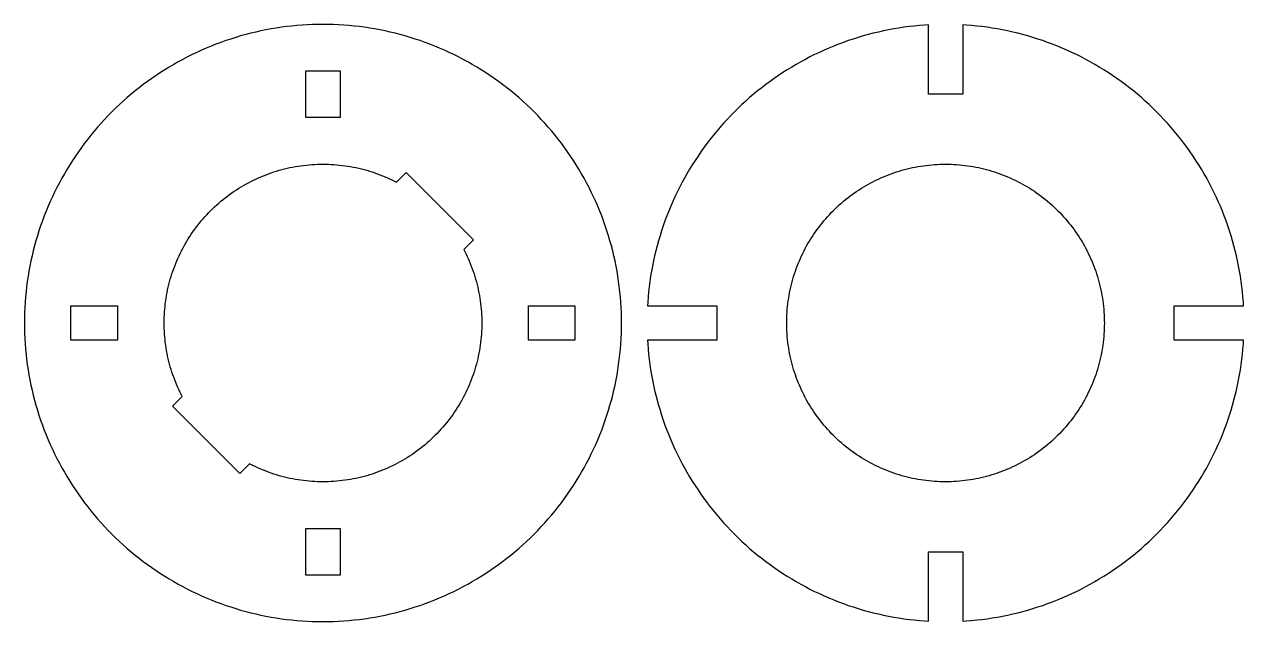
# Model space of a CAD drawing. Header units: metres. Extents: x 20 to 1960, y 15 to 485.
# Drawn here: x 20 to 980, y 15 to 485 of the extents above; entities that cross this region are included whole.
import ezdxf

# ---------------------------------------------------------------- set-up
doc = ezdxf.new("R2010")
doc.units = ezdxf.units.M

msp = doc.modelspace()

# ---------------------------------------------------------------- linework, layer by layer
for p, q in [((206.141, 479.865), (202.137, 478.977)), ((210.16, 480.682), (206.141, 479.865)), ((214.193, 481.43), (210.16, 480.682)), ((218.238, 482.107), (214.193, 481.43)), ((222.294, 482.713), (218.238, 482.107)), ((226.361, 483.248), (222.294, 482.713)), ((230.436, 483.713), (226.361, 483.248)), ((234.518, 484.106), (230.436, 483.713)), ((238.607, 484.428), (234.518, 484.106)), ((242.701, 484.678), (238.607, 484.428)), ((246.799, 484.857), (242.701, 484.678)), ((250.899, 484.964), (246.799, 484.857)), ((255, 485), (250.899, 484.964)), ((259.101, 484.964), (255, 485)), ((263.201, 484.857), (259.101, 484.964)), ((267.299, 484.678), (263.201, 484.857)), ((271.393, 484.428), (267.299, 484.678)), ((275.482, 484.106), (271.393, 484.428)), ((279.564, 483.713), (275.482, 484.106)), ((283.639, 483.248), (279.564, 483.713)), ((287.706, 482.713), (283.639, 483.248)), ((291.762, 482.107), (287.706, 482.713)), ((295.807, 481.43), (291.762, 482.107)), ((299.84, 480.682), (295.807, 481.43)), ((303.859, 479.865), (299.84, 480.682)), ((307.863, 478.977), (303.859, 479.865)), ((696.141, 479.865), (692.136, 478.977)), ((700.16, 480.682), (696.141, 479.865)), ((704.193, 481.43), (700.16, 480.682)), ((708.238, 482.107), (704.193, 481.43)), ((712.294, 482.713), (708.238, 482.107)), ((716.361, 483.248), (712.294, 482.713)), ((720.436, 483.713), (716.361, 483.248)), ((724.518, 484.106), (720.436, 483.713)), ((728.607, 484.428), (724.518, 484.106)), ((731.5, 484.604), (728.607, 484.428)), ((731.5, 430), (731.5, 484.604)), ((761.393, 484.428), (758.5, 484.604)), ((758.5, 484.604), (758.5, 430)), ((765.482, 484.106), (761.393, 484.428)), ((769.564, 483.713), (765.482, 484.106)), ((773.639, 483.248), (769.564, 483.713)), ((777.706, 482.713), (773.639, 483.248)), ((781.762, 482.107), (777.706, 482.713)), ((785.807, 481.43), (781.762, 482.107)), ((789.84, 480.682), (785.807, 481.43)), ((793.859, 479.865), (789.84, 480.682)), ((797.864, 478.977), (793.859, 479.865)), ((174.625, 470.828), (170.784, 469.391)), ((178.491, 472.197), (174.625, 470.828)), ((182.381, 473.498), (178.491, 472.197)), ((186.293, 474.732), (182.381, 473.498)), ((190.225, 475.896), (186.293, 474.732)), ((194.178, 476.993), (190.225, 475.896)), ((198.148, 478.019), (194.178, 476.993)), ((202.137, 478.977), (198.148, 478.019)), ((311.852, 478.019), (307.863, 478.977)), ((315.822, 476.993), (311.852, 478.019)), ((319.775, 475.896), (315.822, 476.993)), ((323.707, 474.732), (319.775, 475.896)), ((327.619, 473.498), (323.707, 474.732)), ((331.509, 472.197), (327.619, 473.498)), ((335.375, 470.828), (331.509, 472.197)), ((339.216, 469.391), (335.375, 470.828)), ((664.625, 470.828), (660.784, 469.391)), ((668.491, 472.197), (664.625, 470.828)), ((672.381, 473.498), (668.491, 472.197)), ((676.293, 474.732), (672.381, 473.498)), ((680.225, 475.896), (676.293, 474.732)), ((684.178, 476.993), (680.225, 475.896)), ((688.148, 478.019), (684.178, 476.993)), ((692.136, 478.977), (688.148, 478.019)), ((801.852, 478.019), (797.864, 478.977)), ((805.822, 476.993), (801.852, 478.019)), ((809.775, 475.896), (805.822, 476.993)), ((813.707, 474.732), (809.775, 475.896)), ((817.619, 473.498), (813.707, 474.732)), ((821.509, 472.197), (817.619, 473.498)), ((825.375, 470.828), (821.509, 472.197)), ((829.216, 469.391), (825.375, 470.828)), ((151.983, 461.217), (148.312, 459.387)), ((155.685, 462.982), (151.983, 461.217)), ((159.417, 464.683), (155.685, 462.982)), ((163.178, 466.319), (159.417, 464.683)), ((166.967, 467.888), (163.178, 466.319)), ((170.784, 469.391), (166.967, 467.888)), ((343.033, 467.888), (339.216, 469.391)), ((346.822, 466.319), (343.033, 467.888)), ((350.583, 464.683), (346.822, 466.319)), ((354.315, 462.982), (350.583, 464.683)), ((358.017, 461.217), (354.315, 462.982)), ((361.688, 459.387), (358.017, 461.217)), ((641.983, 461.217), (638.312, 459.387)), ((645.685, 462.982), (641.983, 461.217)), ((649.417, 464.683), (645.685, 462.982)), ((653.178, 466.319), (649.417, 464.683)), ((656.967, 467.888), (653.178, 466.319)), ((660.784, 469.391), (656.967, 467.888)), ((833.033, 467.888), (829.216, 469.391)), ((836.822, 466.319), (833.033, 467.888)), ((840.583, 464.683), (836.822, 466.319)), ((844.315, 462.982), (840.583, 464.683)), ((848.017, 461.217), (844.315, 462.982)), ((851.688, 459.387), (848.017, 461.217)), ((133.966, 451.434), (130.469, 449.291)), ((137.5, 453.516), (133.966, 451.434)), ((141.07, 455.536), (137.5, 453.516)), ((144.674, 457.493), (141.07, 455.536)), ((148.312, 459.387), (144.674, 457.493)), ((365.326, 457.493), (361.688, 459.387)), ((368.93, 455.536), (365.326, 457.493)), ((372.5, 453.516), (368.93, 455.536)), ((376.034, 451.434), (372.5, 453.516)), ((379.531, 449.291), (376.034, 451.434)), ((623.966, 451.434), (620.469, 449.291)), ((627.5, 453.516), (623.966, 451.434)), ((631.07, 455.536), (627.5, 453.516)), ((634.674, 457.493), (631.07, 455.536)), ((638.312, 459.387), (634.674, 457.493)), ((855.326, 457.493), (851.688, 459.387)), ((858.93, 455.536), (855.326, 457.493)), ((862.5, 453.516), (858.93, 455.536)), ((866.034, 451.434), (862.5, 453.516)), ((869.531, 449.291), (866.034, 451.434)), ((120.21, 442.501), (116.87, 440.119)), ((123.59, 444.824), (120.21, 442.501)), ((127.01, 447.088), (123.59, 444.824)), ((130.469, 449.291), (127.01, 447.088)), ((241.5, 411.667), (241.5, 448.333)), ((241.5, 448.333), (268.5, 448.333)), ((268.5, 448.333), (268.5, 411.667)), ((382.99, 447.088), (379.531, 449.291)), ((386.41, 444.824), (382.99, 447.088)), ((389.79, 442.501), (386.41, 444.824)), ((393.13, 440.119), (389.79, 442.501)), ((610.21, 442.501), (606.87, 440.119)), ((613.59, 444.824), (610.21, 442.501)), ((617.01, 447.088), (613.59, 444.824)), ((620.469, 449.291), (617.01, 447.088)), ((872.99, 447.088), (869.531, 449.291)), ((876.41, 444.824), (872.99, 447.088)), ((879.79, 442.501), (876.41, 444.824)), ((883.13, 440.119), (879.79, 442.501)), ((107.11, 432.629), (103.945, 430.02)), ((110.32, 435.183), (107.11, 432.629)), ((113.573, 437.679), (110.32, 435.183)), ((116.87, 440.119), (113.573, 437.679)), ((396.427, 437.679), (393.13, 440.119)), ((399.68, 435.183), (396.427, 437.679)), ((402.89, 432.629), (399.68, 435.183)), ((406.055, 430.02), (402.89, 432.629)), ((597.11, 432.629), (593.945, 430.02)), ((600.32, 435.183), (597.11, 432.629)), ((603.573, 437.679), (600.32, 435.183)), ((606.87, 440.119), (603.573, 437.679)), ((886.427, 437.679), (883.13, 440.119)), ((889.68, 435.183), (886.427, 437.679)), ((892.89, 432.629), (889.68, 435.183)), ((896.055, 430.02), (892.89, 432.629)), ((97.7543, 424.639), (94.7304, 421.868)), ((100.826, 427.357), (97.7543, 424.639)), ((103.945, 430.02), (100.826, 427.357)), ((409.174, 427.357), (406.055, 430.02)), ((412.246, 424.639), (409.174, 427.357)), ((415.27, 421.868), (412.246, 424.639)), ((587.754, 424.639), (584.73, 421.868)), ((590.826, 427.357), (587.754, 424.639)), ((593.945, 430.02), (590.826, 427.357)), ((758.5, 430), (731.5, 430)), ((899.174, 427.357), (896.055, 430.02)), ((902.246, 424.639), (899.174, 427.357)), ((905.27, 421.868), (902.246, 424.639)), ((85.9552, 413.245), (83.1319, 410.27)), ((88.8299, 416.17), (85.9552, 413.245)), ((91.7553, 419.045), (88.8299, 416.17)), ((94.7304, 421.868), (91.7553, 419.045)), ((418.245, 419.045), (415.27, 421.868)), ((421.17, 416.17), (418.245, 419.045)), ((424.045, 413.245), (421.17, 416.17)), ((426.868, 410.27), (424.045, 413.245)), ((575.955, 413.245), (573.132, 410.27)), ((578.83, 416.17), (575.955, 413.245)), ((581.755, 419.045), (578.83, 416.17)), ((584.73, 421.868), (581.755, 419.045)), ((908.245, 419.045), (905.27, 421.868)), ((911.17, 416.17), (908.245, 419.045)), ((914.045, 413.245), (911.17, 416.17)), ((916.868, 410.27), (914.045, 413.245)), ((77.6432, 404.174), (74.9796, 401.055)), ((80.361, 407.246), (77.6432, 404.174)), ((83.1319, 410.27), (80.361, 407.246)), ((268.5, 411.667), (241.5, 411.667)), ((429.639, 407.246), (426.868, 410.27)), ((432.357, 404.174), (429.639, 407.246)), ((435.02, 401.055), (432.357, 404.174)), ((567.643, 404.174), (564.98, 401.055)), ((570.361, 407.246), (567.643, 404.174)), ((573.132, 410.27), (570.361, 407.246)), ((919.639, 407.246), (916.868, 410.27)), ((922.357, 404.174), (919.639, 407.246)), ((925.02, 401.055), (922.357, 404.174)), ((69.8175, 394.68), (67.3207, 391.427)), ((72.3707, 397.89), (69.8175, 394.68)), ((74.9796, 401.055), (72.3707, 397.89)), ((437.629, 397.89), (435.02, 401.055)), ((440.183, 394.68), (437.629, 397.89)), ((442.679, 391.427), (440.183, 394.68)), ((559.818, 394.68), (557.321, 391.427)), ((562.371, 397.89), (559.818, 394.68)), ((564.98, 401.055), (562.371, 397.89)), ((927.629, 397.89), (925.02, 401.055)), ((930.182, 394.68), (927.629, 397.89)), ((932.679, 391.427), (930.182, 394.68)), ((62.4993, 384.79), (60.1762, 381.41)), ((64.881, 388.13), (62.4993, 384.79)), ((67.3207, 391.427), (64.881, 388.13)), ((445.119, 388.13), (442.679, 391.427)), ((447.501, 384.79), (445.119, 388.13)), ((449.824, 381.41), (447.501, 384.79)), ((552.499, 384.79), (550.176, 381.41)), ((554.881, 388.13), (552.499, 384.79)), ((557.321, 391.427), (554.881, 388.13)), ((935.119, 388.13), (932.679, 391.427)), ((937.501, 384.79), (935.119, 388.13)), ((939.824, 381.41), (937.501, 384.79)), ((55.7087, 374.531), (53.5657, 371.034)), ((57.9124, 377.99), (55.7087, 374.531)), ((60.1762, 381.41), (57.9124, 377.99)), ((239.766, 374.068), (241.934, 374.315)), ((241.934, 374.315), (244.106, 374.524)), ((244.106, 374.524), (246.28, 374.695)), ((246.28, 374.695), (248.458, 374.829)), ((248.458, 374.829), (250.638, 374.924)), ((250.638, 374.924), (252.818, 374.981)), ((252.818, 374.981), (255, 375)), ((255, 375), (257.182, 374.981)), ((257.182, 374.981), (259.362, 374.924)), ((259.362, 374.924), (261.542, 374.829)), ((261.542, 374.829), (263.72, 374.695)), ((263.72, 374.695), (265.894, 374.524)), ((265.894, 374.524), (268.066, 374.315)), ((268.066, 374.315), (270.234, 374.068)), ((452.088, 377.99), (449.824, 381.41)), ((454.291, 374.531), (452.088, 377.99)), ((456.434, 371.034), (454.291, 374.531)), ((545.709, 374.531), (543.566, 371.034)), ((547.912, 377.99), (545.709, 374.531)), ((550.176, 381.41), (547.912, 377.99)), ((729.766, 374.068), (731.934, 374.315)), ((731.934, 374.315), (734.106, 374.524)), ((734.106, 374.524), (736.28, 374.695)), ((736.28, 374.695), (738.458, 374.829)), ((738.458, 374.829), (740.638, 374.924)), ((740.638, 374.924), (742.818, 374.981)), ((742.818, 374.981), (745, 375)), ((745, 375), (747.182, 374.981)), ((747.182, 374.981), (749.362, 374.924)), ((749.362, 374.924), (751.542, 374.829)), ((751.542, 374.829), (753.72, 374.695)), ((753.72, 374.695), (755.894, 374.524)), ((755.894, 374.524), (758.066, 374.315)), ((758.066, 374.315), (760.234, 374.068)), ((942.088, 377.99), (939.824, 381.41)), ((944.291, 374.531), (942.088, 377.99)), ((946.434, 371.034), (944.291, 374.531)), ((51.484, 367.5), (49.4644, 363.93)), ((53.5657, 371.034), (51.484, 367.5)), ((204.158, 364.193), (206.159, 365.063)), ((206.159, 365.063), (208.174, 365.898)), ((208.174, 365.898), (210.204, 366.698)), ((210.204, 366.698), (212.247, 367.462)), ((212.247, 367.462), (214.304, 368.19)), ((214.304, 368.19), (216.373, 368.882)), ((216.373, 368.882), (218.454, 369.538)), ((218.454, 369.538), (220.545, 370.158)), ((220.545, 370.158), (222.648, 370.741)), ((222.648, 370.741), (224.76, 371.287)), ((224.76, 371.287), (226.881, 371.796)), ((226.881, 371.796), (229.011, 372.268)), ((229.011, 372.268), (231.149, 372.703)), ((231.149, 372.703), (233.294, 373.101)), ((233.294, 373.101), (235.446, 373.461)), ((235.446, 373.461), (237.603, 373.784)), ((237.603, 373.784), (239.766, 374.068)), ((270.234, 374.068), (272.397, 373.784)), ((272.397, 373.784), (274.554, 373.461)), ((274.554, 373.461), (276.706, 373.101)), ((276.706, 373.101), (278.851, 372.703)), ((278.851, 372.703), (280.989, 372.268)), ((280.989, 372.268), (283.119, 371.796)), ((283.119, 371.796), (285.24, 371.287)), ((285.24, 371.287), (287.352, 370.741)), ((287.352, 370.741), (289.455, 370.158)), ((289.455, 370.158), (291.546, 369.538)), ((291.546, 369.538), (293.627, 368.882)), ((293.627, 368.882), (295.696, 368.19)), ((295.696, 368.19), (297.753, 367.462)), ((297.753, 367.462), (299.796, 366.698)), ((299.796, 366.698), (301.826, 365.898)), ((301.826, 365.898), (303.841, 365.063)), ((303.841, 365.063), (305.842, 364.193)), ((312.797, 360.83), (320.407, 368.44)), ((320.407, 368.44), (373.44, 315.407)), ((458.516, 367.5), (456.434, 371.034)), ((460.536, 363.93), (458.516, 367.5)), ((541.484, 367.5), (539.464, 363.93)), ((543.566, 371.034), (541.484, 367.5)), ((694.158, 364.193), (696.159, 365.063)), ((696.159, 365.063), (698.174, 365.898)), ((698.174, 365.898), (700.204, 366.698)), ((700.204, 366.698), (702.247, 367.462)), ((702.247, 367.462), (704.304, 368.19)), ((704.304, 368.19), (706.373, 368.882)), ((706.373, 368.882), (708.454, 369.538)), ((708.454, 369.538), (710.545, 370.158)), ((710.545, 370.158), (712.648, 370.741)), ((712.648, 370.741), (714.76, 371.287)), ((714.76, 371.287), (716.881, 371.796)), ((716.881, 371.796), (719.011, 372.268)), ((719.011, 372.268), (721.149, 372.703)), ((721.149, 372.703), (723.294, 373.101)), ((723.294, 373.101), (725.446, 373.461)), ((725.446, 373.461), (727.603, 373.784)), ((727.603, 373.784), (729.766, 374.068)), ((760.234, 374.068), (762.397, 373.784)), ((762.397, 373.784), (764.554, 373.461)), ((764.554, 373.461), (766.706, 373.101)), ((766.706, 373.101), (768.851, 372.703)), ((768.851, 372.703), (770.989, 372.268)), ((770.989, 372.268), (773.119, 371.796)), ((773.119, 371.796), (775.24, 371.287)), ((775.24, 371.287), (777.352, 370.741)), ((777.352, 370.741), (779.455, 370.158)), ((779.455, 370.158), (781.546, 369.538)), ((781.546, 369.538), (783.627, 368.882)), ((783.627, 368.882), (785.696, 368.19)), ((785.696, 368.19), (787.753, 367.462)), ((787.753, 367.462), (789.796, 366.698)), ((789.796, 366.698), (791.826, 365.898)), ((791.826, 365.898), (793.841, 365.063)), ((793.841, 365.063), (795.842, 364.193)), ((948.516, 367.5), (946.434, 371.034)), ((950.536, 363.93), (948.516, 367.5)), ((45.6135, 356.688), (43.7834, 353.017)), ((47.5073, 360.326), (45.6135, 356.688)), ((49.4644, 363.93), (47.5073, 360.326)), ((186.92, 354.834), (188.76, 356.006)), ((188.76, 356.006), (190.62, 357.146)), ((190.62, 357.146), (192.5, 358.253)), ((192.5, 358.253), (194.399, 359.327)), ((194.399, 359.327), (196.316, 360.368)), ((196.316, 360.368), (198.251, 361.376)), ((198.251, 361.376), (200.204, 362.349)), ((200.204, 362.349), (202.173, 363.288)), ((202.173, 363.288), (204.158, 364.193)), ((305.842, 364.193), (307.827, 363.288)), ((307.827, 363.288), (309.796, 362.349)), ((309.796, 362.349), (311.749, 361.376)), ((311.749, 361.376), (312.797, 360.83)), ((462.493, 360.326), (460.536, 363.93)), ((464.387, 356.688), (462.493, 360.326)), ((466.217, 353.017), (464.387, 356.688)), ((535.613, 356.688), (533.783, 353.017)), ((537.507, 360.326), (535.613, 356.688)), ((539.464, 363.93), (537.507, 360.326)), ((676.92, 354.834), (678.76, 356.006)), ((678.76, 356.006), (680.62, 357.146)), ((680.62, 357.146), (682.5, 358.253)), ((682.5, 358.253), (684.399, 359.327)), ((684.399, 359.327), (686.316, 360.368)), ((686.316, 360.368), (688.251, 361.376)), ((688.251, 361.376), (690.204, 362.349)), ((690.204, 362.349), (692.173, 363.288)), ((692.173, 363.288), (694.158, 364.193)), ((795.842, 364.193), (797.827, 363.288)), ((797.827, 363.288), (799.796, 362.349)), ((799.796, 362.349), (801.749, 361.376)), ((801.749, 361.376), (803.684, 360.368)), ((803.684, 360.368), (805.601, 359.327)), ((805.601, 359.327), (807.5, 358.253)), ((807.5, 358.253), (809.38, 357.146)), ((809.38, 357.146), (811.24, 356.006)), ((811.24, 356.006), (813.08, 354.834)), ((952.493, 360.326), (950.536, 363.93)), ((954.387, 356.688), (952.493, 360.326)), ((956.217, 353.017), (954.387, 356.688)), ((40.3168, 345.583), (38.6814, 341.822)), ((42.0177, 349.315), (40.3168, 345.583)), ((43.7834, 353.017), (42.0177, 349.315)), ((172.993, 344.339), (174.652, 345.756)), ((174.652, 345.756), (176.335, 347.143)), ((176.335, 347.143), (178.042, 348.501)), ((178.042, 348.501), (179.773, 349.829)), ((179.773, 349.829), (181.527, 351.127)), ((181.527, 351.127), (183.303, 352.394)), ((183.303, 352.394), (185.101, 353.63)), ((185.101, 353.63), (186.92, 354.834)), ((467.982, 349.315), (466.217, 353.017)), ((469.683, 345.583), (467.982, 349.315)), ((471.319, 341.822), (469.683, 345.583)), ((530.317, 345.583), (528.681, 341.822)), ((532.018, 349.315), (530.317, 345.583)), ((533.783, 353.017), (532.018, 349.315)), ((662.993, 344.339), (664.652, 345.756)), ((664.652, 345.756), (666.335, 347.143)), ((666.335, 347.143), (668.042, 348.501)), ((668.042, 348.501), (669.773, 349.829)), ((669.773, 349.829), (671.527, 351.127)), ((671.527, 351.127), (673.303, 352.394)), ((673.303, 352.394), (675.101, 353.63)), ((675.101, 353.63), (676.92, 354.834)), ((813.08, 354.834), (814.899, 353.63)), ((814.899, 353.63), (816.697, 352.394)), ((816.697, 352.394), (818.473, 351.127)), ((818.473, 351.127), (820.227, 349.829)), ((820.227, 349.829), (821.958, 348.501)), ((821.958, 348.501), (823.665, 347.143)), ((823.665, 347.143), (825.348, 345.756)), ((825.348, 345.756), (827.007, 344.339)), ((957.982, 349.315), (956.217, 353.017)), ((959.683, 345.583), (957.982, 349.315)), ((961.319, 341.822), (959.683, 345.583)), ((37.1118, 338.033), (35.6086, 334.216)), ((38.6814, 341.822), (37.1118, 338.033)), ((163.581, 335.25), (165.083, 336.832)), ((165.083, 336.832), (166.612, 338.388)), ((166.612, 338.388), (168.168, 339.917)), ((168.168, 339.917), (169.75, 341.419)), ((169.75, 341.419), (171.359, 342.893)), ((171.359, 342.893), (172.993, 344.339)), ((472.888, 338.033), (471.319, 341.822)), ((474.391, 334.216), (472.888, 338.033)), ((527.112, 338.033), (525.609, 334.216)), ((528.681, 341.822), (527.112, 338.033)), ((653.581, 335.25), (655.083, 336.832)), ((655.083, 336.832), (656.612, 338.388)), ((656.612, 338.388), (658.168, 339.917)), ((658.168, 339.917), (659.75, 341.419)), ((659.75, 341.419), (661.359, 342.893)), ((661.359, 342.893), (662.993, 344.339)), ((827.007, 344.339), (828.641, 342.893)), ((828.641, 342.893), (830.25, 341.419)), ((830.25, 341.419), (831.832, 339.917)), ((831.832, 339.917), (833.388, 338.388)), ((833.388, 338.388), (834.917, 336.832)), ((834.917, 336.832), (836.419, 335.25)), ((962.888, 338.033), (961.319, 341.822)), ((964.391, 334.216), (962.888, 338.033)), ((32.8031, 326.509), (31.5017, 322.619)), ((34.1722, 330.375), (32.8031, 326.509)), ((35.6086, 334.216), (34.1722, 330.375)), ((155.171, 325.227), (156.499, 326.958)), ((156.499, 326.958), (157.857, 328.665)), ((157.857, 328.665), (159.244, 330.348)), ((159.244, 330.348), (160.661, 332.007)), ((160.661, 332.007), (162.107, 333.641)), ((162.107, 333.641), (163.581, 335.25)), ((475.828, 330.375), (474.391, 334.216)), ((477.197, 326.509), (475.828, 330.375)), ((478.498, 322.619), (477.197, 326.509)), ((522.803, 326.509), (521.502, 322.619)), ((524.172, 330.375), (522.803, 326.509)), ((525.609, 334.216), (524.172, 330.375)), ((645.171, 325.227), (646.499, 326.958)), ((646.499, 326.958), (647.857, 328.665)), ((647.857, 328.665), (649.244, 330.348)), ((649.244, 330.348), (650.661, 332.007)), ((650.661, 332.007), (652.107, 333.641)), ((652.107, 333.641), (653.581, 335.25)), ((836.419, 335.25), (837.893, 333.641)), ((837.893, 333.641), (839.339, 332.007)), ((839.339, 332.007), (840.756, 330.348)), ((840.756, 330.348), (842.143, 328.665)), ((842.143, 328.665), (843.501, 326.958)), ((843.501, 326.958), (844.829, 325.227)), ((965.828, 330.375), (964.391, 334.216)), ((967.197, 326.509), (965.828, 330.375)), ((968.498, 322.619), (967.197, 326.509)), ((30.2684, 318.707), (29.1035, 314.775)), ((31.5017, 322.619), (30.2684, 318.707)), ((148.994, 316.24), (150.166, 318.08)), ((150.166, 318.08), (151.37, 319.899)), ((151.37, 319.899), (152.606, 321.697)), ((152.606, 321.697), (153.873, 323.473)), ((153.873, 323.473), (155.171, 325.227)), ((479.732, 318.707), (478.498, 322.619)), ((480.896, 314.775), (479.732, 318.707)), ((520.268, 318.707), (519.104, 314.775)), ((521.502, 322.619), (520.268, 318.707)), ((638.994, 316.24), (640.166, 318.08)), ((640.166, 318.08), (641.37, 319.899)), ((641.37, 319.899), (642.606, 321.697)), ((642.606, 321.697), (643.873, 323.473)), ((643.873, 323.473), (645.171, 325.227)), ((844.829, 325.227), (846.127, 323.473)), ((846.127, 323.473), (847.394, 321.697)), ((847.394, 321.697), (848.63, 319.899)), ((848.63, 319.899), (849.834, 318.08)), ((849.834, 318.08), (851.006, 316.24)), ((969.732, 318.707), (968.498, 322.619)), ((970.896, 314.775), (969.732, 318.707)), ((28.0074, 310.822), (26.9805, 306.852)), ((29.1035, 314.775), (28.0074, 310.822)), ((143.624, 306.749), (144.632, 308.684)), ((144.632, 308.684), (145.673, 310.601)), ((145.673, 310.601), (146.747, 312.5)), ((146.747, 312.5), (147.854, 314.38)), ((147.854, 314.38), (148.994, 316.24)), ((373.44, 315.407), (365.83, 307.797)), ((365.83, 307.797), (366.376, 306.749)), ((481.993, 310.822), (480.896, 314.775)), ((483.019, 306.852), (481.993, 310.822)), ((518.007, 310.822), (516.981, 306.852)), ((519.104, 314.775), (518.007, 310.822)), ((633.624, 306.749), (634.632, 308.684)), ((634.632, 308.684), (635.673, 310.601)), ((635.673, 310.601), (636.747, 312.5)), ((636.747, 312.5), (637.854, 314.38)), ((637.854, 314.38), (638.994, 316.24)), ((851.006, 316.24), (852.146, 314.38)), ((852.146, 314.38), (853.253, 312.5)), ((853.253, 312.5), (854.327, 310.601)), ((854.327, 310.601), (855.368, 308.684)), ((855.368, 308.684), (856.376, 306.749)), ((971.993, 310.822), (970.896, 314.775)), ((973.019, 306.852), (971.993, 310.822)), ((25.1353, 298.859), (24.3176, 294.84)), ((26.023, 302.863), (25.1353, 298.859)), ((26.9805, 306.852), (26.023, 302.863)), ((139.102, 296.826), (139.937, 298.841)), ((139.937, 298.841), (140.807, 300.842)), ((140.807, 300.842), (141.712, 302.827)), ((141.712, 302.827), (142.651, 304.796)), ((142.651, 304.796), (143.624, 306.749)), ((366.376, 306.749), (367.349, 304.796)), ((367.349, 304.796), (368.288, 302.827)), ((368.288, 302.827), (369.193, 300.842)), ((369.193, 300.842), (370.063, 298.841)), ((370.063, 298.841), (370.898, 296.826)), ((483.977, 302.863), (483.019, 306.852)), ((484.865, 298.859), (483.977, 302.863)), ((485.682, 294.84), (484.865, 298.859)), ((515.135, 298.859), (514.318, 294.84)), ((516.023, 302.863), (515.135, 298.859)), ((516.981, 306.852), (516.023, 302.863)), ((629.102, 296.826), (629.937, 298.841)), ((629.937, 298.841), (630.807, 300.842)), ((630.807, 300.842), (631.712, 302.827)), ((631.712, 302.827), (632.651, 304.796)), ((632.651, 304.796), (633.624, 306.749)), ((856.376, 306.749), (857.349, 304.796)), ((857.349, 304.796), (858.288, 302.827)), ((858.288, 302.827), (859.193, 300.842)), ((859.193, 300.842), (860.063, 298.841)), ((860.063, 298.841), (860.898, 296.826)), ((973.977, 302.863), (973.019, 306.852)), ((974.865, 298.859), (973.977, 302.863)), ((975.682, 294.84), (974.865, 298.859)), ((23.5702, 290.807), (22.8932, 286.762)), ((24.3176, 294.84), (23.5702, 290.807)), ((135.462, 286.546), (136.118, 288.627)), ((136.118, 288.627), (136.81, 290.696)), ((136.81, 290.696), (137.538, 292.753)), ((137.538, 292.753), (138.302, 294.796)), ((138.302, 294.796), (139.102, 296.826)), ((370.898, 296.826), (371.698, 294.796)), ((371.698, 294.796), (372.462, 292.753)), ((372.462, 292.753), (373.19, 290.696)), ((373.19, 290.696), (373.882, 288.627)), ((373.882, 288.627), (374.538, 286.546)), ((486.43, 290.807), (485.682, 294.84)), ((487.107, 286.762), (486.43, 290.807)), ((513.57, 290.807), (512.893, 286.762)), ((514.318, 294.84), (513.57, 290.807)), ((625.462, 286.546), (626.118, 288.627)), ((626.118, 288.627), (626.81, 290.696)), ((626.81, 290.696), (627.538, 292.753)), ((627.538, 292.753), (628.302, 294.796)), ((628.302, 294.796), (629.102, 296.826)), ((860.898, 296.826), (861.698, 294.796)), ((861.698, 294.796), (862.462, 292.753)), ((862.462, 292.753), (863.19, 290.696)), ((863.19, 290.696), (863.882, 288.627)), ((863.882, 288.627), (864.538, 286.546)), ((976.43, 290.807), (975.682, 294.84)), ((977.107, 286.762), (976.43, 290.807)), ((21.7517, 278.639), (21.2874, 274.564)), ((22.287, 282.706), (21.7517, 278.639)), ((22.8932, 286.762), (22.287, 282.706)), ((133.204, 278.119), (133.713, 280.24)), ((133.713, 280.24), (134.259, 282.352)), ((134.259, 282.352), (134.842, 284.455)), ((134.842, 284.455), (135.462, 286.546)), ((374.538, 286.546), (375.158, 284.455)), ((375.158, 284.455), (375.741, 282.352)), ((375.741, 282.352), (376.287, 280.24)), ((376.287, 280.24), (376.796, 278.119)), ((487.713, 282.706), (487.107, 286.762)), ((488.248, 278.639), (487.713, 282.706)), ((488.713, 274.564), (488.248, 278.639)), ((511.752, 278.639), (511.287, 274.564)), ((512.287, 282.706), (511.752, 278.639)), ((512.893, 286.762), (512.287, 282.706)), ((623.204, 278.119), (623.713, 280.24)), ((623.713, 280.24), (624.259, 282.352)), ((624.259, 282.352), (624.842, 284.455)), ((624.842, 284.455), (625.462, 286.546)), ((864.538, 286.546), (865.158, 284.455)), ((865.158, 284.455), (865.741, 282.352)), ((865.741, 282.352), (866.287, 280.24)), ((866.287, 280.24), (866.796, 278.119)), ((977.713, 282.706), (977.107, 286.762)), ((978.248, 278.639), (977.713, 282.706)), ((978.713, 274.564), (978.248, 278.639)), ((20.8943, 270.482), (20.5724, 266.393)), ((21.2874, 274.564), (20.8943, 270.482)), ((131.216, 267.397), (131.539, 269.554)), ((131.539, 269.554), (131.899, 271.706)), ((131.899, 271.706), (132.297, 273.851)), ((132.297, 273.851), (132.732, 275.989)), ((132.732, 275.989), (133.204, 278.119)), ((376.796, 278.119), (377.268, 275.989)), ((377.268, 275.989), (377.703, 273.851)), ((377.703, 273.851), (378.101, 271.706)), ((378.101, 271.706), (378.461, 269.554)), ((378.461, 269.554), (378.784, 267.397)), ((489.106, 270.482), (488.713, 274.564)), ((489.428, 266.393), (489.106, 270.482)), ((510.894, 270.482), (510.572, 266.393)), ((511.287, 274.564), (510.894, 270.482)), ((621.216, 267.397), (621.539, 269.554)), ((621.539, 269.554), (621.899, 271.706)), ((621.899, 271.706), (622.297, 273.851)), ((622.297, 273.851), (622.732, 275.989)), ((622.732, 275.989), (623.204, 278.119)), ((866.796, 278.119), (867.268, 275.989)), ((867.268, 275.989), (867.703, 273.851)), ((867.703, 273.851), (868.101, 271.706)), ((868.101, 271.706), (868.461, 269.554)), ((868.461, 269.554), (868.784, 267.397)), ((979.106, 270.482), (978.713, 274.564)), ((979.428, 266.393), (979.106, 270.482)), ((20.3221, 262.299), (20.1432, 258.201)), ((20.5724, 266.393), (20.3221, 262.299)), ((56.6667, 236.5), (56.6667, 263.5)), ((56.6667, 263.5), (93.3333, 263.5)), ((93.3333, 263.5), (93.3333, 236.5)), ((130.305, 258.72), (130.476, 260.894)), ((130.476, 260.894), (130.685, 263.066)), ((130.685, 263.066), (130.932, 265.234)), ((130.932, 265.234), (131.216, 267.397)), ((378.784, 267.397), (379.068, 265.234)), ((379.068, 265.234), (379.315, 263.066)), ((379.315, 263.066), (379.524, 260.894)), ((379.524, 260.894), (379.695, 258.72)), ((416.667, 236.5), (416.667, 263.5)), ((416.667, 263.5), (453.333, 263.5)), ((453.333, 263.5), (453.333, 236.5)), ((489.678, 262.299), (489.428, 266.393)), ((489.857, 258.201), (489.678, 262.299)), ((510.572, 266.393), (510.396, 263.5)), ((510.396, 263.5), (565, 263.5)), ((565, 263.5), (565, 236.5)), ((620.305, 258.72), (620.476, 260.894)), ((620.476, 260.894), (620.685, 263.066)), ((620.685, 263.066), (620.932, 265.234)), ((620.932, 265.234), (621.216, 267.397)), ((868.784, 267.397), (869.068, 265.234)), ((869.068, 265.234), (869.315, 263.066)), ((869.315, 263.066), (869.524, 260.894)), ((869.524, 260.894), (869.695, 258.72)), ((925, 236.5), (925, 263.5)), ((925, 263.5), (979.604, 263.5)), ((979.604, 263.5), (979.428, 266.393)), ((20.0358, 254.101), (20, 250)), ((20, 250), (20.0358, 245.899)), ((20.1432, 258.201), (20.0358, 254.101)), ((130, 250), (130.019, 252.182)), ((130.019, 247.818), (130, 250)), ((130.019, 252.182), (130.076, 254.362)), ((130.076, 254.362), (130.171, 256.542)), ((130.171, 256.542), (130.305, 258.72)), ((379.695, 258.72), (379.829, 256.542)), ((379.829, 256.542), (379.924, 254.362)), ((379.924, 254.362), (379.981, 252.182)), ((379.981, 252.182), (380, 250)), ((380, 250), (379.981, 247.818)), ((489.964, 254.101), (489.857, 258.201)), ((490, 250), (489.964, 254.101)), ((489.964, 245.899), (490, 250)), ((620, 250), (620.019, 252.182)), ((620.019, 247.818), (620, 250)), ((620.019, 252.182), (620.076, 254.362)), ((620.076, 254.362), (620.171, 256.542)), ((620.171, 256.542), (620.305, 258.72)), ((869.695, 258.72), (869.829, 256.542)), ((869.829, 256.542), (869.924, 254.362)), ((869.924, 254.362), (869.981, 252.182)), ((869.981, 252.182), (870, 250)), ((870, 250), (869.981, 247.818)), ((20.0358, 245.899), (20.1432, 241.799)), ((20.1432, 241.799), (20.3221, 237.701)), ((130.076, 245.638), (130.019, 247.818)), ((130.171, 243.458), (130.076, 245.638)), ((130.305, 241.28), (130.171, 243.458)), ((130.476, 239.106), (130.305, 241.28)), ((379.695, 241.28), (379.524, 239.106)), ((379.829, 243.458), (379.695, 241.28)), ((379.924, 245.638), (379.829, 243.458)), ((379.981, 247.818), (379.924, 245.638)), ((489.678, 237.701), (489.857, 241.799)), ((489.857, 241.799), (489.964, 245.899)), ((620.076, 245.638), (620.019, 247.818)), ((620.171, 243.458), (620.076, 245.638)), ((620.305, 241.28), (620.171, 243.458)), ((620.476, 239.106), (620.305, 241.28)), ((869.695, 241.28), (869.524, 239.106)), ((869.829, 243.458), (869.695, 241.28)), ((869.924, 245.638), (869.829, 243.458)), ((869.981, 247.818), (869.924, 245.638)), ((20.3221, 237.701), (20.5724, 233.607)), ((20.5724, 233.607), (20.8943, 229.518)), ((93.3333, 236.5), (56.6667, 236.5)), ((130.685, 236.934), (130.476, 239.106)), ((130.932, 234.766), (130.685, 236.934)), ((131.216, 232.603), (130.932, 234.766)), ((131.539, 230.446), (131.216, 232.603)), ((131.899, 228.294), (131.539, 230.446)), ((378.461, 230.446), (378.101, 228.294)), ((378.784, 232.603), (378.461, 230.446)), ((379.068, 234.766), (378.784, 232.603)), ((379.315, 236.934), (379.068, 234.766)), ((379.524, 239.106), (379.315, 236.934)), ((453.333, 236.5), (416.667, 236.5)), ((489.106, 229.518), (489.428, 233.607)), ((489.428, 233.607), (489.678, 237.701)), ((565, 236.5), (510.396, 236.5)), ((510.396, 236.5), (510.572, 233.607)), ((510.572, 233.607), (510.894, 229.518)), ((620.685, 236.934), (620.476, 239.106)), ((620.932, 234.766), (620.685, 236.934)), ((621.216, 232.603), (620.932, 234.766)), ((621.539, 230.446), (621.216, 232.603)), ((621.899, 228.294), (621.539, 230.446)), ((868.461, 230.446), (868.101, 228.294)), ((868.784, 232.603), (868.461, 230.446)), ((869.068, 234.766), (868.784, 232.603)), ((869.315, 236.934), (869.068, 234.766)), ((869.524, 239.106), (869.315, 236.934)), ((979.604, 236.5), (925, 236.5)), ((979.106, 229.518), (979.428, 233.607)), ((979.428, 233.607), (979.604, 236.5)), ((20.8943, 229.518), (21.2874, 225.436)), ((21.2874, 225.436), (21.7517, 221.361)), ((21.7517, 221.361), (22.287, 217.294)), ((132.297, 226.149), (131.899, 228.294)), ((132.732, 224.011), (132.297, 226.149)), ((133.204, 221.881), (132.732, 224.011)), ((133.713, 219.76), (133.204, 221.881)), ((376.796, 221.881), (376.287, 219.76)), ((377.268, 224.011), (376.796, 221.881)), ((377.703, 226.149), (377.268, 224.011)), ((378.101, 228.294), (377.703, 226.149)), ((487.713, 217.294), (488.248, 221.361)), ((488.248, 221.361), (488.713, 225.436)), ((488.713, 225.436), (489.106, 229.518)), ((510.894, 229.518), (511.287, 225.436)), ((511.287, 225.436), (511.752, 221.361)), ((511.752, 221.361), (512.287, 217.294)), ((622.297, 226.149), (621.899, 228.294)), ((622.732, 224.011), (622.297, 226.149)), ((623.204, 221.881), (622.732, 224.011)), ((623.713, 219.76), (623.204, 221.881)), ((866.796, 221.881), (866.287, 219.76)), ((867.268, 224.011), (866.796, 221.881)), ((867.703, 226.149), (867.268, 224.011)), ((868.101, 228.294), (867.703, 226.149)), ((977.713, 217.294), (978.248, 221.361)), ((978.248, 221.361), (978.713, 225.436)), ((978.713, 225.436), (979.106, 229.518)), ((22.287, 217.294), (22.8932, 213.238)), ((22.8932, 213.238), (23.5702, 209.193)), ((134.259, 217.648), (133.713, 219.76)), ((134.842, 215.545), (134.259, 217.648)), ((135.462, 213.454), (134.842, 215.545)), ((136.118, 211.373), (135.462, 213.454)), ((136.81, 209.304), (136.118, 211.373)), ((373.882, 211.373), (373.19, 209.304)), ((374.538, 213.454), (373.882, 211.373)), ((375.158, 215.545), (374.538, 213.454)), ((375.741, 217.648), (375.158, 215.545)), ((376.287, 219.76), (375.741, 217.648)), ((486.43, 209.193), (487.107, 213.238)), ((487.107, 213.238), (487.713, 217.294)), ((512.287, 217.294), (512.893, 213.238)), ((512.893, 213.238), (513.57, 209.193)), ((624.259, 217.648), (623.713, 219.76)), ((624.842, 215.545), (624.259, 217.648)), ((625.462, 213.454), (624.842, 215.545)), ((626.118, 211.373), (625.462, 213.454)), ((626.81, 209.304), (626.118, 211.373)), ((863.882, 211.373), (863.19, 209.304)), ((864.538, 213.454), (863.882, 211.373)), ((865.158, 215.545), (864.538, 213.454)), ((865.741, 217.648), (865.158, 215.545)), ((866.287, 219.76), (865.741, 217.648)), ((976.43, 209.193), (977.107, 213.238)), ((977.107, 213.238), (977.713, 217.294)), ((23.5702, 209.193), (24.3176, 205.16)), ((24.3176, 205.16), (25.1353, 201.141)), ((137.538, 207.247), (136.81, 209.304)), ((138.302, 205.204), (137.538, 207.247)), ((139.102, 203.174), (138.302, 205.204)), ((139.937, 201.159), (139.102, 203.174)), ((370.898, 203.174), (370.063, 201.159)), ((371.698, 205.204), (370.898, 203.174)), ((372.462, 207.247), (371.698, 205.204)), ((373.19, 209.304), (372.462, 207.247)), ((484.865, 201.141), (485.682, 205.16)), ((485.682, 205.16), (486.43, 209.193)), ((513.57, 209.193), (514.318, 205.16)), ((514.318, 205.16), (515.135, 201.141)), ((627.538, 207.247), (626.81, 209.304)), ((628.302, 205.204), (627.538, 207.247)), ((629.102, 203.174), (628.302, 205.204)), ((629.937, 201.159), (629.102, 203.174)), ((860.898, 203.174), (860.063, 201.159)), ((861.698, 205.204), (860.898, 203.174)), ((862.462, 207.247), (861.698, 205.204)), ((863.19, 209.304), (862.462, 207.247)), ((974.865, 201.141), (975.682, 205.16)), ((975.682, 205.16), (976.43, 209.193)), ((25.1353, 201.141), (26.023, 197.137)), ((26.023, 197.137), (26.9805, 193.148)), ((26.9805, 193.148), (28.0074, 189.178)), ((136.56, 184.593), (144.17, 192.203)), ((140.807, 199.158), (139.937, 201.159)), ((141.712, 197.173), (140.807, 199.158)), ((142.651, 195.204), (141.712, 197.173)), ((143.624, 193.251), (142.651, 195.204)), ((144.17, 192.203), (143.624, 193.251)), ((366.376, 193.251), (365.368, 191.316)), ((367.349, 195.204), (366.376, 193.251)), ((368.288, 197.173), (367.349, 195.204)), ((369.193, 199.158), (368.288, 197.173)), ((370.063, 201.159), (369.193, 199.158)), ((481.993, 189.178), (483.019, 193.148)), ((483.019, 193.148), (483.977, 197.137)), ((483.977, 197.137), (484.865, 201.141)), ((515.135, 201.141), (516.023, 197.137)), ((516.023, 197.137), (516.981, 193.148)), ((516.981, 193.148), (518.007, 189.178)), ((630.807, 199.158), (629.937, 201.159)), ((631.712, 197.173), (630.807, 199.158)), ((632.651, 195.204), (631.712, 197.173)), ((633.624, 193.251), (632.651, 195.204)), ((634.632, 191.316), (633.624, 193.251)), ((856.376, 193.251), (855.368, 191.316)), ((857.349, 195.204), (856.376, 193.251)), ((858.288, 197.173), (857.349, 195.204)), ((859.193, 199.158), (858.288, 197.173)), ((860.063, 201.159), (859.193, 199.158)), ((971.993, 189.178), (973.019, 193.148)), ((973.019, 193.148), (973.977, 197.137)), ((973.977, 197.137), (974.865, 201.141)), ((28.0074, 189.178), (29.1035, 185.225)), ((29.1035, 185.225), (30.2684, 181.293)), ((189.593, 131.56), (136.56, 184.593)), ((361.006, 183.76), (359.834, 181.92)), ((362.146, 185.62), (361.006, 183.76)), ((363.253, 187.5), (362.146, 185.62)), ((364.327, 189.399), (363.253, 187.5)), ((365.368, 191.316), (364.327, 189.399)), ((479.732, 181.293), (480.896, 185.225)), ((480.896, 185.225), (481.993, 189.178)), ((518.007, 189.178), (519.104, 185.225)), ((519.104, 185.225), (520.268, 181.293)), ((635.673, 189.399), (634.632, 191.316)), ((636.747, 187.5), (635.673, 189.399)), ((637.854, 185.62), (636.747, 187.5)), ((638.994, 183.76), (637.854, 185.62)), ((640.166, 181.92), (638.994, 183.76)), ((851.006, 183.76), (849.834, 181.92)), ((852.146, 185.62), (851.006, 183.76)), ((853.253, 187.5), (852.146, 185.62)), ((854.327, 189.399), (853.253, 187.5)), ((855.368, 191.316), (854.327, 189.399)), ((969.732, 181.293), (970.896, 185.225)), ((970.896, 185.225), (971.993, 189.178)), ((30.2684, 181.293), (31.5017, 177.381)), ((31.5017, 177.381), (32.8031, 173.491)), ((32.8031, 173.491), (34.1722, 169.625)), ((353.501, 173.042), (352.143, 171.335)), ((354.829, 174.773), (353.501, 173.042)), ((356.127, 176.527), (354.829, 174.773)), ((357.394, 178.303), (356.127, 176.527)), ((358.63, 180.101), (357.394, 178.303)), ((359.834, 181.92), (358.63, 180.101)), ((475.828, 169.625), (477.197, 173.491)), ((477.197, 173.491), (478.498, 177.381)), ((478.498, 177.381), (479.732, 181.293)), ((520.268, 181.293), (521.502, 177.381)), ((521.502, 177.381), (522.803, 173.491)), ((522.803, 173.491), (524.172, 169.625)), ((641.37, 180.101), (640.166, 181.92)), ((642.606, 178.303), (641.37, 180.101)), ((643.873, 176.527), (642.606, 178.303)), ((645.171, 174.773), (643.873, 176.527)), ((646.499, 173.042), (645.171, 174.773)), ((647.857, 171.335), (646.499, 173.042)), ((843.501, 173.042), (842.143, 171.335)), ((844.829, 174.773), (843.501, 173.042)), ((846.127, 176.527), (844.829, 174.773)), ((847.394, 178.303), (846.127, 176.527)), ((848.63, 180.101), (847.394, 178.303)), ((849.834, 181.92), (848.63, 180.101)), ((965.828, 169.625), (967.197, 173.491)), ((967.197, 173.491), (968.498, 177.381)), ((968.498, 177.381), (969.732, 181.293)), ((34.1722, 169.625), (35.6086, 165.784)), ((35.6086, 165.784), (37.1118, 161.967)), ((344.917, 163.168), (343.388, 161.612)), ((346.419, 164.75), (344.917, 163.168)), ((347.893, 166.359), (346.419, 164.75)), ((349.339, 167.993), (347.893, 166.359)), ((350.756, 169.652), (349.339, 167.993)), ((352.143, 171.335), (350.756, 169.652)), ((472.888, 161.967), (474.391, 165.784)), ((474.391, 165.784), (475.828, 169.625)), ((524.172, 169.625), (525.609, 165.784)), ((525.609, 165.784), (527.112, 161.967)), ((649.244, 169.652), (647.857, 171.335)), ((650.661, 167.993), (649.244, 169.652)), ((652.107, 166.359), (650.661, 167.993)), ((653.581, 164.75), (652.107, 166.359)), ((655.083, 163.168), (653.581, 164.75)), ((656.612, 161.612), (655.083, 163.168)), ((834.917, 163.168), (833.388, 161.612)), ((836.419, 164.75), (834.917, 163.168)), ((837.893, 166.359), (836.419, 164.75)), ((839.339, 167.993), (837.893, 166.359)), ((840.756, 169.652), (839.339, 167.993)), ((842.143, 171.335), (840.756, 169.652)), ((962.888, 161.967), (964.391, 165.784)), ((964.391, 165.784), (965.828, 169.625)), ((37.1118, 161.967), (38.6814, 158.178)), ((38.6814, 158.178), (40.3168, 154.417)), ((40.3168, 154.417), (42.0177, 150.685)), ((335.348, 154.244), (333.665, 152.857)), ((337.007, 155.661), (335.348, 154.244)), ((338.641, 157.107), (337.007, 155.661)), ((340.25, 158.581), (338.641, 157.107)), ((341.832, 160.083), (340.25, 158.581)), ((343.388, 161.612), (341.832, 160.083)), ((467.982, 150.685), (469.683, 154.417)), ((469.683, 154.417), (471.319, 158.178)), ((471.319, 158.178), (472.888, 161.967)), ((527.112, 161.967), (528.681, 158.178)), ((528.681, 158.178), (530.317, 154.417)), ((530.317, 154.417), (532.018, 150.685)), ((658.168, 160.083), (656.612, 161.612)), ((659.75, 158.581), (658.168, 160.083)), ((661.359, 157.107), (659.75, 158.581)), ((662.993, 155.661), (661.359, 157.107)), ((664.652, 154.244), (662.993, 155.661)), ((666.335, 152.857), (664.652, 154.244)), ((825.348, 154.244), (823.665, 152.857)), ((827.007, 155.661), (825.348, 154.244)), ((828.641, 157.107), (827.007, 155.661)), ((830.25, 158.581), (828.641, 157.107)), ((831.832, 160.083), (830.25, 158.581)), ((833.388, 161.612), (831.832, 160.083)), ((957.982, 150.685), (959.683, 154.417)), ((959.683, 154.417), (961.319, 158.178)), ((961.319, 158.178), (962.888, 161.967)), ((42.0177, 150.685), (43.7834, 146.983)), ((43.7834, 146.983), (45.6135, 143.312)), ((321.24, 143.994), (319.38, 142.854)), ((323.08, 145.166), (321.24, 143.994)), ((324.899, 146.37), (323.08, 145.166)), ((326.697, 147.606), (324.899, 146.37)), ((328.473, 148.873), (326.697, 147.606)), ((330.227, 150.171), (328.473, 148.873)), ((331.958, 151.499), (330.227, 150.171)), ((333.665, 152.857), (331.958, 151.499)), ((464.387, 143.312), (466.217, 146.983)), ((466.217, 146.983), (467.982, 150.685)), ((532.018, 150.685), (533.783, 146.983)), ((533.783, 146.983), (535.613, 143.312)), ((668.042, 151.499), (666.335, 152.857)), ((669.773, 150.171), (668.042, 151.499)), ((671.527, 148.873), (669.773, 150.171)), ((673.303, 147.606), (671.527, 148.873)), ((675.101, 146.37), (673.303, 147.606)), ((676.92, 145.166), (675.101, 146.37)), ((678.76, 143.994), (676.92, 145.166)), ((680.62, 142.854), (678.76, 143.994)), ((811.24, 143.994), (809.38, 142.854)), ((813.08, 145.166), (811.24, 143.994)), ((814.899, 146.37), (813.08, 145.166)), ((816.697, 147.606), (814.899, 146.37)), ((818.473, 148.873), (816.697, 147.606)), ((820.227, 150.171), (818.473, 148.873)), ((821.958, 151.499), (820.227, 150.171)), ((823.665, 152.857), (821.958, 151.499)), ((954.387, 143.312), (956.217, 146.983)), ((956.217, 146.983), (957.982, 150.685)), ((45.6135, 143.312), (47.5073, 139.674)), ((47.5073, 139.674), (49.4644, 136.07)), ((49.4644, 136.07), (51.484, 132.5)), ((197.203, 139.17), (189.593, 131.56)), ((198.251, 138.624), (197.203, 139.17)), ((200.204, 137.651), (198.251, 138.624)), ((202.173, 136.712), (200.204, 137.651)), ((204.158, 135.807), (202.173, 136.712)), ((206.159, 134.937), (204.158, 135.807)), ((208.174, 134.102), (206.159, 134.937)), ((303.841, 134.937), (301.826, 134.102)), ((305.842, 135.807), (303.841, 134.937)), ((307.827, 136.712), (305.842, 135.807)), ((309.796, 137.651), (307.827, 136.712)), ((311.749, 138.624), (309.796, 137.651)), ((313.684, 139.632), (311.749, 138.624)), ((315.601, 140.673), (313.684, 139.632)), ((317.5, 141.747), (315.601, 140.673)), ((319.38, 142.854), (317.5, 141.747)), ((458.516, 132.5), (460.536, 136.07)), ((460.536, 136.07), (462.493, 139.674)), ((462.493, 139.674), (464.387, 143.312)), ((535.613, 143.312), (537.507, 139.674)), ((537.507, 139.674), (539.464, 136.07)), ((539.464, 136.07), (541.484, 132.5)), ((682.5, 141.747), (680.62, 142.854)), ((684.399, 140.673), (682.5, 141.747)), ((686.316, 139.632), (684.399, 140.673)), ((688.251, 138.624), (686.316, 139.632)), ((690.204, 137.651), (688.251, 138.624)), ((692.173, 136.712), (690.204, 137.651)), ((694.158, 135.807), (692.173, 136.712)), ((696.159, 134.937), (694.158, 135.807)), ((698.174, 134.102), (696.159, 134.937)), ((793.841, 134.937), (791.826, 134.102)), ((795.842, 135.807), (793.841, 134.937)), ((797.827, 136.712), (795.842, 135.807)), ((799.796, 137.651), (797.827, 136.712)), ((801.749, 138.624), (799.796, 137.651)), ((803.684, 139.632), (801.749, 138.624)), ((805.601, 140.673), (803.684, 139.632)), ((807.5, 141.747), (805.601, 140.673)), ((809.38, 142.854), (807.5, 141.747)), ((948.516, 132.5), (950.536, 136.07)), ((950.536, 136.07), (952.493, 139.674)), ((952.493, 139.674), (954.387, 143.312)), ((51.484, 132.5), (53.5657, 128.966)), ((53.5657, 128.966), (55.7087, 125.469)), ((55.7087, 125.469), (57.9124, 122.01)), ((210.204, 133.302), (208.174, 134.102)), ((212.247, 132.538), (210.204, 133.302)), ((214.304, 131.81), (212.247, 132.538)), ((216.373, 131.118), (214.304, 131.81)), ((218.454, 130.462), (216.373, 131.118)), ((220.545, 129.842), (218.454, 130.462)), ((222.648, 129.259), (220.545, 129.842)), ((224.76, 128.713), (222.648, 129.259)), ((226.881, 128.204), (224.76, 128.713)), ((229.011, 127.732), (226.881, 128.204)), ((231.149, 127.297), (229.011, 127.732)), ((233.294, 126.899), (231.149, 127.297)), ((235.446, 126.539), (233.294, 126.899)), ((237.603, 126.216), (235.446, 126.539)), ((239.766, 125.932), (237.603, 126.216)), ((241.934, 125.685), (239.766, 125.932)), ((244.106, 125.476), (241.934, 125.685)), ((246.28, 125.305), (244.106, 125.476)), ((248.458, 125.171), (246.28, 125.305)), ((250.638, 125.076), (248.458, 125.171)), ((252.818, 125.019), (250.638, 125.076)), ((255, 125), (252.818, 125.019)), ((257.182, 125.019), (255, 125)), ((259.362, 125.076), (257.182, 125.019)), ((261.542, 125.171), (259.362, 125.076)), ((263.72, 125.305), (261.542, 125.171)), ((265.894, 125.476), (263.72, 125.305)), ((268.066, 125.685), (265.894, 125.476)), ((270.234, 125.932), (268.066, 125.685)), ((272.397, 126.216), (270.234, 125.932)), ((274.554, 126.539), (272.397, 126.216)), ((276.706, 126.899), (274.554, 126.539)), ((278.851, 127.297), (276.706, 126.899)), ((280.989, 127.732), (278.851, 127.297)), ((283.119, 128.204), (280.989, 127.732)), ((285.24, 128.713), (283.119, 128.204)), ((287.352, 129.259), (285.24, 128.713)), ((289.455, 129.842), (287.352, 129.259)), ((291.546, 130.462), (289.455, 129.842)), ((293.627, 131.118), (291.546, 130.462)), ((295.696, 131.81), (293.627, 131.118)), ((297.753, 132.538), (295.696, 131.81)), ((299.796, 133.302), (297.753, 132.538)), ((301.826, 134.102), (299.796, 133.302)), ((452.088, 122.01), (454.291, 125.469)), ((454.291, 125.469), (456.434, 128.966)), ((456.434, 128.966), (458.516, 132.5)), ((541.484, 132.5), (543.566, 128.966)), ((543.566, 128.966), (545.709, 125.469)), ((545.709, 125.469), (547.912, 122.01)), ((700.204, 133.302), (698.174, 134.102)), ((702.247, 132.538), (700.204, 133.302)), ((704.304, 131.81), (702.247, 132.538)), ((706.373, 131.118), (704.304, 131.81)), ((708.454, 130.462), (706.373, 131.118)), ((710.545, 129.842), (708.454, 130.462)), ((712.648, 129.259), (710.545, 129.842)), ((714.76, 128.713), (712.648, 129.259)), ((716.881, 128.204), (714.76, 128.713)), ((719.011, 127.732), (716.881, 128.204)), ((721.149, 127.297), (719.011, 127.732)), ((723.294, 126.899), (721.149, 127.297)), ((725.446, 126.539), (723.294, 126.899)), ((727.603, 126.216), (725.446, 126.539)), ((729.766, 125.932), (727.603, 126.216)), ((731.934, 125.685), (729.766, 125.932)), ((734.106, 125.476), (731.934, 125.685)), ((736.28, 125.305), (734.106, 125.476)), ((738.458, 125.171), (736.28, 125.305)), ((740.638, 125.076), (738.458, 125.171)), ((742.818, 125.019), (740.638, 125.076)), ((745, 125), (742.818, 125.019)), ((747.182, 125.019), (745, 125)), ((749.362, 125.076), (747.182, 125.019)), ((751.542, 125.171), (749.362, 125.076)), ((753.72, 125.305), (751.542, 125.171)), ((755.894, 125.476), (753.72, 125.305)), ((758.066, 125.685), (755.894, 125.476)), ((760.234, 125.932), (758.066, 125.685)), ((762.397, 126.216), (760.234, 125.932)), ((764.554, 126.539), (762.397, 126.216)), ((766.706, 126.899), (764.554, 126.539)), ((768.851, 127.297), (766.706, 126.899)), ((770.989, 127.732), (768.851, 127.297)), ((773.119, 128.204), (770.989, 127.732)), ((775.24, 128.713), (773.119, 128.204)), ((777.352, 129.259), (775.24, 128.713)), ((779.455, 129.842), (777.352, 129.259)), ((781.546, 130.462), (779.455, 129.842)), ((783.627, 131.118), (781.546, 130.462)), ((785.696, 131.81), (783.627, 131.118)), ((787.753, 132.538), (785.696, 131.81)), ((789.796, 133.302), (787.753, 132.538)), ((791.826, 134.102), (789.796, 133.302)), ((942.088, 122.01), (944.291, 125.469)), ((944.291, 125.469), (946.434, 128.966)), ((946.434, 128.966), (948.516, 132.5)), ((57.9124, 122.01), (60.1762, 118.59)), ((60.1762, 118.59), (62.4993, 115.21)), ((62.4993, 115.21), (64.881, 111.87)), ((445.119, 111.87), (447.501, 115.21)), ((447.501, 115.21), (449.824, 118.59)), ((449.824, 118.59), (452.088, 122.01)), ((547.912, 122.01), (550.176, 118.59)), ((550.176, 118.59), (552.499, 115.21)), ((552.499, 115.21), (554.881, 111.87)), ((935.119, 111.87), (937.501, 115.21)), ((937.501, 115.21), (939.824, 118.59)), ((939.824, 118.59), (942.088, 122.01)), ((64.881, 111.87), (67.3207, 108.573)), ((67.3207, 108.573), (69.8175, 105.32)), ((440.183, 105.32), (442.679, 108.573)), ((442.679, 108.573), (445.119, 111.87)), ((554.881, 111.87), (557.321, 108.573)), ((557.321, 108.573), (559.818, 105.32)), ((930.182, 105.32), (932.679, 108.573)), ((932.679, 108.573), (935.119, 111.87)), ((69.8175, 105.32), (72.3707, 102.11)), ((72.3707, 102.11), (74.9796, 98.9449)), ((74.9796, 98.9449), (77.6432, 95.8261)), ((432.357, 95.8261), (435.02, 98.9449)), ((435.02, 98.9449), (437.629, 102.11)), ((437.629, 102.11), (440.183, 105.32)), ((559.818, 105.32), (562.371, 102.11)), ((562.371, 102.11), (564.98, 98.9449)), ((564.98, 98.9449), (567.643, 95.8261)), ((922.357, 95.8261), (925.02, 98.9449)), ((925.02, 98.9449), (927.629, 102.11)), ((927.629, 102.11), (930.182, 105.32)), ((77.6432, 95.8261), (80.361, 92.7543)), ((80.361, 92.7543), (83.1319, 89.7304)), ((83.1319, 89.7304), (85.9552, 86.7553)), ((85.9552, 86.7553), (88.8299, 83.8299)), ((241.5, 51.6667), (241.5, 88.3333)), ((241.5, 88.3333), (268.5, 88.3333)), ((268.5, 88.3333), (268.5, 51.6667)), ((421.17, 83.8299), (424.045, 86.7553)), ((424.045, 86.7553), (426.868, 89.7304)), ((426.868, 89.7304), (429.639, 92.7543)), ((429.639, 92.7543), (432.357, 95.8261)), ((567.643, 95.8261), (570.361, 92.7543)), ((570.361, 92.7543), (573.132, 89.7304)), ((573.132, 89.7304), (575.955, 86.7553)), ((575.955, 86.7553), (578.83, 83.8299)), ((911.17, 83.8299), (914.045, 86.7553)), ((914.045, 86.7553), (916.868, 89.7304)), ((916.868, 89.7304), (919.639, 92.7543)), ((919.639, 92.7543), (922.357, 95.8261)), ((88.8299, 83.8299), (91.7553, 80.9552)), ((91.7553, 80.9552), (94.7304, 78.1319)), ((94.7304, 78.1319), (97.7543, 75.361)), ((412.246, 75.361), (415.27, 78.1319)), ((415.27, 78.1319), (418.245, 80.9552)), ((418.245, 80.9552), (421.17, 83.8299)), ((578.83, 83.8299), (581.755, 80.9552)), ((581.755, 80.9552), (584.73, 78.1319)), ((584.73, 78.1319), (587.754, 75.361)), ((902.246, 75.361), (905.27, 78.1319)), ((905.27, 78.1319), (908.245, 80.9552)), ((908.245, 80.9552), (911.17, 83.8299)), ((97.7543, 75.361), (100.826, 72.6432)), ((100.826, 72.6432), (103.945, 69.9796)), ((103.945, 69.9796), (107.11, 67.3707)), ((107.11, 67.3707), (110.32, 64.8175)), ((399.68, 64.8175), (402.89, 67.3707)), ((402.89, 67.3707), (406.055, 69.9796)), ((406.055, 69.9796), (409.174, 72.6432)), ((409.174, 72.6432), (412.246, 75.361)), ((587.754, 75.361), (590.826, 72.6432)), ((590.826, 72.6432), (593.945, 69.9796)), ((593.945, 69.9796), (597.11, 67.3707)), ((597.11, 67.3707), (600.32, 64.8175)), ((731.5, 15.3955), (731.5, 70)), ((731.5, 70), (758.5, 70)), ((758.5, 70), (758.5, 15.3955)), ((889.68, 64.8175), (892.89, 67.3707)), ((892.89, 67.3707), (896.055, 69.9796)), ((896.055, 69.9796), (899.174, 72.6432)), ((899.174, 72.6432), (902.246, 75.361)), ((110.32, 64.8175), (113.573, 62.3207)), ((113.573, 62.3207), (116.87, 59.881)), ((116.87, 59.881), (120.21, 57.4993)), ((389.79, 57.4993), (393.13, 59.881)), ((393.13, 59.881), (396.427, 62.3207)), ((396.427, 62.3207), (399.68, 64.8175)), ((600.32, 64.8175), (603.573, 62.3207)), ((603.573, 62.3207), (606.87, 59.881)), ((606.87, 59.881), (610.21, 57.4993)), ((879.79, 57.4993), (883.13, 59.881)), ((883.13, 59.881), (886.427, 62.3207)), ((886.427, 62.3207), (889.68, 64.8175)), ((120.21, 57.4993), (123.59, 55.1762)), ((123.59, 55.1762), (127.01, 52.9124)), ((127.01, 52.9124), (130.469, 50.7087)), ((130.469, 50.7087), (133.966, 48.5657)), ((133.966, 48.5657), (137.5, 46.484)), ((268.5, 51.6667), (241.5, 51.6667)), ((372.5, 46.484), (376.034, 48.5657)), ((376.034, 48.5657), (379.531, 50.7087)), ((379.531, 50.7087), (382.99, 52.9124)), ((382.99, 52.9124), (386.41, 55.1762)), ((386.41, 55.1762), (389.79, 57.4993)), ((610.21, 57.4993), (613.59, 55.1762)), ((613.59, 55.1762), (617.01, 52.9124)), ((617.01, 52.9124), (620.469, 50.7087)), ((620.469, 50.7087), (623.966, 48.5657)), ((623.966, 48.5657), (627.5, 46.484)), ((862.5, 46.484), (866.034, 48.5657)), ((866.034, 48.5657), (869.531, 50.7087)), ((869.531, 50.7087), (872.99, 52.9124)), ((872.99, 52.9124), (876.41, 55.1762)), ((876.41, 55.1762), (879.79, 57.4993)), ((137.5, 46.484), (141.07, 44.4644)), ((141.07, 44.4644), (144.674, 42.5073)), ((144.674, 42.5073), (148.312, 40.6135)), ((148.312, 40.6135), (151.983, 38.7834)), ((151.983, 38.7834), (155.685, 37.0177)), ((354.315, 37.0177), (358.017, 38.7834)), ((358.017, 38.7834), (361.688, 40.6135)), ((361.688, 40.6135), (365.326, 42.5073)), ((365.326, 42.5073), (368.93, 44.4644)), ((368.93, 44.4644), (372.5, 46.484)), ((627.5, 46.484), (631.07, 44.4644)), ((631.07, 44.4644), (634.674, 42.5073)), ((634.674, 42.5073), (638.312, 40.6135)), ((638.312, 40.6135), (641.983, 38.7834)), ((641.983, 38.7834), (645.685, 37.0177)), ((844.315, 37.0177), (848.017, 38.7834)), ((848.017, 38.7834), (851.688, 40.6135)), ((851.688, 40.6135), (855.326, 42.5073)), ((855.326, 42.5073), (858.93, 44.4644)), ((858.93, 44.4644), (862.5, 46.484)), ((155.685, 37.0177), (159.417, 35.3168)), ((159.417, 35.3168), (163.178, 33.6814)), ((163.178, 33.6814), (166.967, 32.1118)), ((166.967, 32.1118), (170.784, 30.6086)), ((170.784, 30.6086), (174.625, 29.1722)), ((174.625, 29.1722), (178.491, 27.8031)), ((331.509, 27.8031), (335.375, 29.1722)), ((335.375, 29.1722), (339.216, 30.6086)), ((339.216, 30.6086), (343.033, 32.1118)), ((343.033, 32.1118), (346.822, 33.6814)), ((346.822, 33.6814), (350.583, 35.3168)), ((350.583, 35.3168), (354.315, 37.0177)), ((645.685, 37.0177), (649.417, 35.3168)), ((649.417, 35.3168), (653.178, 33.6814)), ((653.178, 33.6814), (656.967, 32.1118)), ((656.967, 32.1118), (660.784, 30.6086)), ((660.784, 30.6086), (664.625, 29.1722)), ((664.625, 29.1722), (668.491, 27.8031)), ((821.509, 27.8031), (825.375, 29.1722)), ((825.375, 29.1722), (829.216, 30.6086)), ((829.216, 30.6086), (833.033, 32.1118)), ((833.033, 32.1118), (836.822, 33.6814)), ((836.822, 33.6814), (840.583, 35.3168)), ((840.583, 35.3168), (844.315, 37.0177)), ((178.491, 27.8031), (182.381, 26.5017)), ((182.381, 26.5017), (186.293, 25.2684)), ((186.293, 25.2684), (190.225, 24.1035)), ((190.225, 24.1035), (194.178, 23.0074)), ((194.178, 23.0074), (198.148, 21.9805)), ((198.148, 21.9805), (202.137, 21.023)), ((202.137, 21.023), (206.141, 20.1353)), ((206.141, 20.1353), (210.16, 19.3176)), ((210.16, 19.3176), (214.193, 18.5702)), ((295.807, 18.5702), (299.84, 19.3176)), ((299.84, 19.3176), (303.859, 20.1353)), ((303.859, 20.1353), (307.863, 21.023)), ((307.863, 21.023), (311.852, 21.9805)), ((311.852, 21.9805), (315.822, 23.0074)), ((315.822, 23.0074), (319.775, 24.1035)), ((319.775, 24.1035), (323.707, 25.2684)), ((323.707, 25.2684), (327.619, 26.5017)), ((327.619, 26.5017), (331.509, 27.8031)), ((668.491, 27.8031), (672.381, 26.5017)), ((672.381, 26.5017), (676.293, 25.2684)), ((676.293, 25.2684), (680.225, 24.1035)), ((680.225, 24.1035), (684.178, 23.0074)), ((684.178, 23.0074), (688.148, 21.9805)), ((688.148, 21.9805), (692.136, 21.023)), ((692.136, 21.023), (696.141, 20.1353)), ((696.141, 20.1353), (700.16, 19.3176)), ((700.16, 19.3176), (704.193, 18.5702)), ((785.807, 18.5702), (789.84, 19.3176)), ((789.84, 19.3176), (793.859, 20.1353)), ((793.859, 20.1353), (797.864, 21.023)), ((797.864, 21.023), (801.852, 21.9805)), ((801.852, 21.9805), (805.822, 23.0074)), ((805.822, 23.0074), (809.775, 24.1035)), ((809.775, 24.1035), (813.707, 25.2684)), ((813.707, 25.2684), (817.619, 26.5017)), ((817.619, 26.5017), (821.509, 27.8031)), ((214.193, 18.5702), (218.238, 17.8932)), ((218.238, 17.8932), (222.294, 17.287)), ((222.294, 17.287), (226.361, 16.7517)), ((226.361, 16.7517), (230.436, 16.2874)), ((230.436, 16.2874), (234.518, 15.8943)), ((234.518, 15.8943), (238.607, 15.5724)), ((238.607, 15.5724), (242.701, 15.3221)), ((242.701, 15.3221), (246.799, 15.1432)), ((246.799, 15.1432), (250.899, 15.0358)), ((250.899, 15.0358), (255, 15)), ((255, 15), (259.101, 15.0358)), ((259.101, 15.0358), (263.201, 15.1432)), ((263.201, 15.1432), (267.299, 15.3221)), ((267.299, 15.3221), (271.393, 15.5724)), ((271.393, 15.5724), (275.482, 15.8943)), ((275.482, 15.8943), (279.564, 16.2874)), ((279.564, 16.2874), (283.639, 16.7517)), ((283.639, 16.7517), (287.706, 17.287)), ((287.706, 17.287), (291.762, 17.8932)), ((291.762, 17.8932), (295.807, 18.5702)), ((704.193, 18.5702), (708.238, 17.8932)), ((708.238, 17.8932), (712.294, 17.287)), ((712.294, 17.287), (716.361, 16.7517)), ((716.361, 16.7517), (720.436, 16.2874)), ((720.436, 16.2874), (724.518, 15.8943)), ((724.518, 15.8943), (728.607, 15.5724)), ((728.607, 15.5724), (731.5, 15.3955)), ((758.5, 15.3955), (761.393, 15.5724)), ((761.393, 15.5724), (765.482, 15.8943)), ((765.482, 15.8943), (769.564, 16.2874)), ((769.564, 16.2874), (773.639, 16.7517)), ((773.639, 16.7517), (777.706, 17.287)), ((777.706, 17.287), (781.762, 17.8932)), ((781.762, 17.8932), (785.807, 18.5702))]:
    msp.add_line(p, q)

doc.saveas('drawing.dxf')
